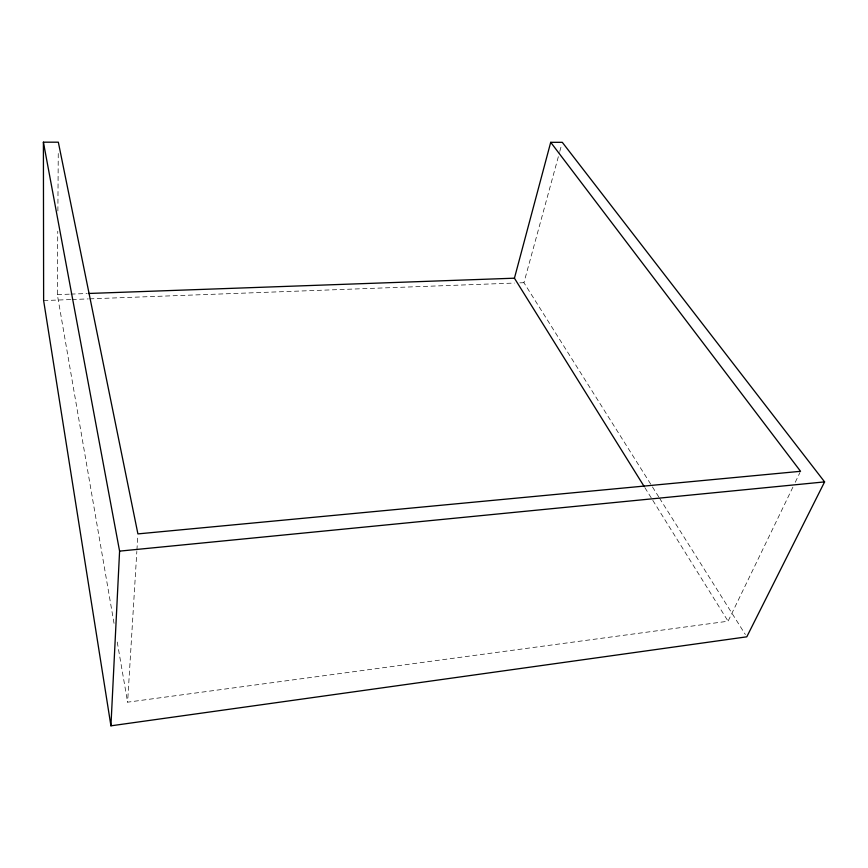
<?xml version="1.0" encoding="UTF-8"?>
<svg xmlns="http://www.w3.org/2000/svg" width="868" height="868" viewBox="0 0 868 868"><rect width="100%" height="100%" fill="white"/><g stroke="black" fill="none" stroke-linecap="round" stroke-linejoin="round"><path stroke-width="0.65" stroke-dasharray="4.34 3.25" d="M114.023 623.332L57.342 294.599L57.755 231.203M57.885 210.978L58.275 150.283M792.896 487.143L728.078 621.217L127.607 702.179L136.84 551.397M136.927 550.052L137.752 536.587M658.801 497.006L523.925 282.708L559.437 152.714M559.795 151.412L561.563 144.913M795.251 482.272L799.96 472.517M43.628 300.567L70.688 299.569M72.044 299.514L88.276 298.907M89.632 298.863L514.464 283.055M519.867 282.859L523.925 282.708M57.342 294.599L69.516 294.165M70.872 294.111L87.104 293.525M659.517 498.156L745.352 634.53M644.913 487.697L652.085 499.209M652.801 500.359L728.078 621.217M117.245 642.049L127.607 702.179"/><path stroke-width="1.3" d="M110.93 725.822L119.589 551.126L43.4 142.178L58.33 142.189L137.914 533.896L800.556 471.302L550.713 142.319L562.28 142.319L824.6 481.892L746.795 636.819L110.93 725.822L43.628 300.567L43.4 142.178M644.197 486.547L514.431 278.194L550.713 142.319M119.589 551.126L824.6 481.892M88.449 293.482L514.431 278.194"/></g></svg>
